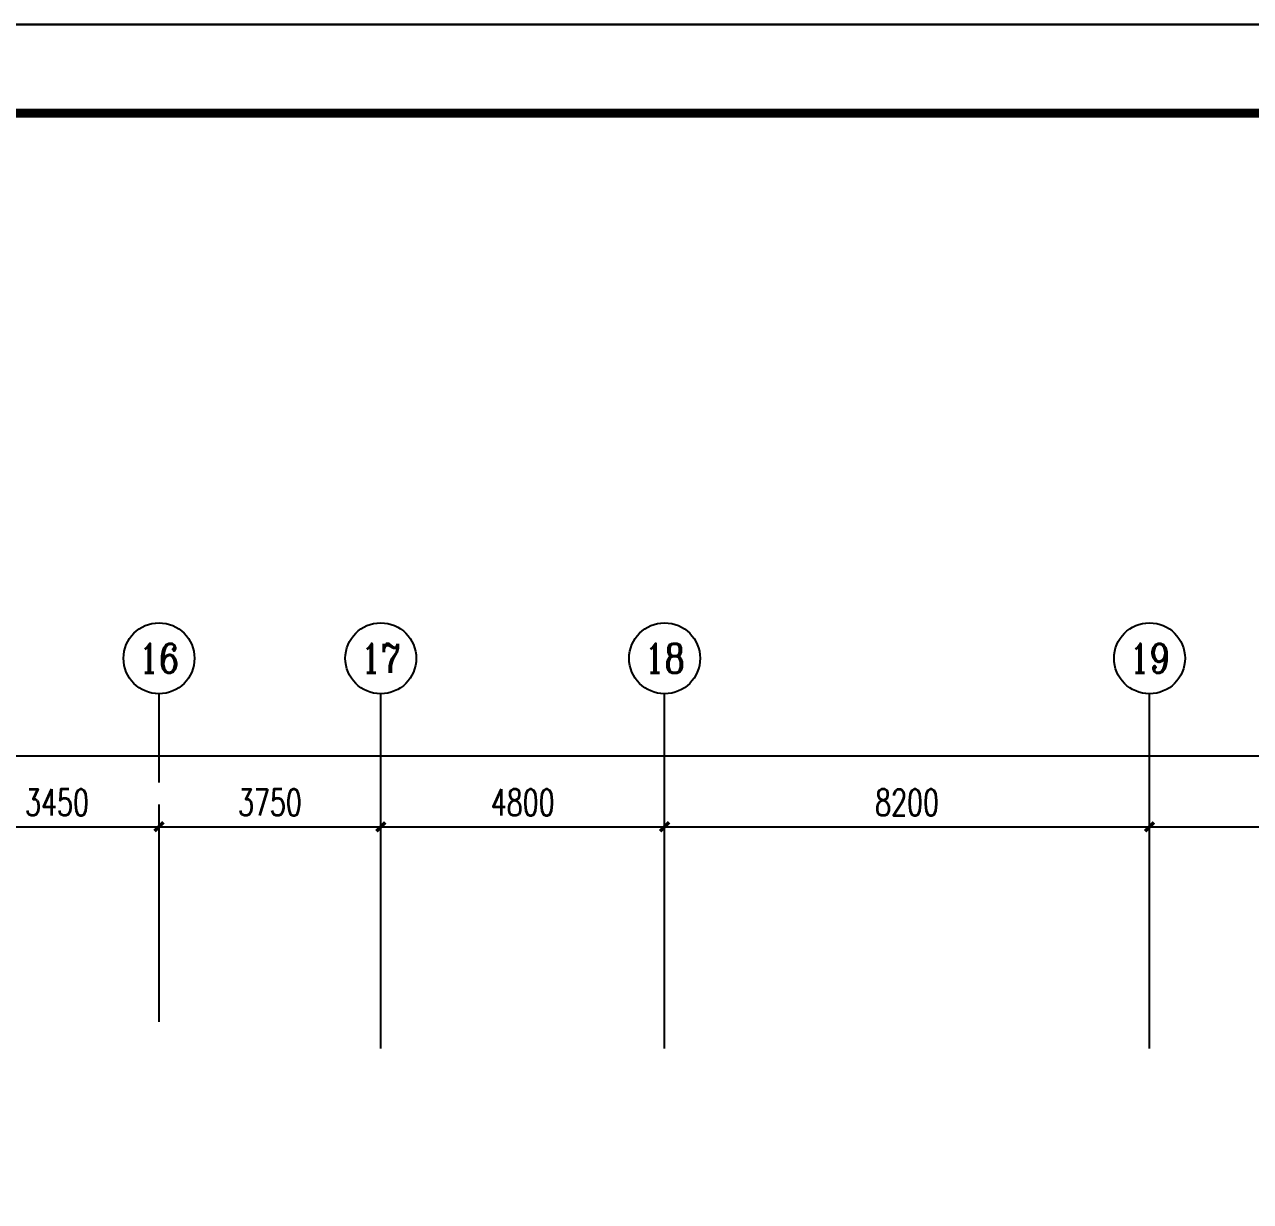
# Model space of a CAD drawing. Extents: x 1398449 to 2142961, y 256969 to 1032940.
# Drawn here: x 1615867 to 1636598, y 326160 to 346069 of the extents above; entities that cross this region are included whole.
import ezdxf
from ezdxf.enums import TextEntityAlignment as Align

# ---------------------------------------------------------------- set-up
doc = ezdxf.new("R2010")
doc.units = 0
doc.header["$LTSCALE"] = 1500
doc.header["$PDSIZE"] = 50
for name, color, linetype in [('1-建筑底图', 8, 'Continuous'), ('AXIS_TEXT', 7, 'Continuous'), ('BTTK', 7, 'Continuous'), ('PUB_TITLE', 4, 'Continuous'), ('党校-主楼（一期）参照$0$PUB_TITLE', 7, 'Continuous')]:
    doc.layers.add(name, color=color, linetype=linetype)
doc.layers.add('yichutu', color=7, linetype='Continuous', true_color=0xffffff, plot=False)
doc.styles.add('_TCH_AXIS', font='COMPLEX', dxfattribs={"bigfont": 'GBCBIG'})
doc.styles.add('_TCH_DIM_T3', font='SIMPLEX', dxfattribs={"width": 0.705882, "bigfont": 'GBCBIG'})
doc.styles.add('COMPLEX', font='COMPLEX')
doc.styles.add('HZ(TK)', font='geniso.shx', dxfattribs={"width": 0.9, "bigfont": 'hztxt.shx'})
doc.styles.get("Standard").update_dxf_attribs({"font": 'gbeitc.shx', "bigfont": 'gbcbig.shx'})
doc.linetypes.add('JIEDI', pattern='A,1.25,-0.25,0.25,-0.25,0.625,["/",Standard,S=0.6,R=0,X=0,Y=-0.3],0.625,-0.25,0.25,-0.25', length=4)
doc.dimstyles.new('_TCH_ARCH&&150', dxfattribs={"dimtxt": 446.25, "dimasz": 150, "dimexe": 375, "dimexo": 450, "dimgap": 189.375, "dimtad": 1, "dimdec": 0, "dimzin": 0, "dimdsep": 46, "dimtxsty": '_TCH_DIM_T3', "dimblk": 'ARCHTICK', "dimcen": 0.09, "dimclrt": 7, "dimazin": 2, "dimtfac": 1, "dimtdec": 0, "dimtix": 1, "dimtmove": 2, "dimatfit": 3, "dimfxl": 1, "dimtolj": 1, "dimtzin": 0, "dimarcsym": 0})

# ---------------------------------------------------------------- blocks, each defined once
blk = doc.blocks.new('_AXISO')
blk.add_circle((0, 0), 0.5)
at = {"layer": 'AXIS_TEXT', "style": 'COMPLEX', "width": 1.041667}
blk.add_attdef('A', text='', height=0.56, dxfattribs=at).set_placement((-0.25, -0.28), (0.25, -0.28), align=Align.FIT)
blk = doc.blocks.new('_ArchTick')
at = {"color": 0, "linetype": 'ByBlock', "const_width": 0.4}
blk.add_lwpolyline([(-0.5, -0.5), (0.5, 0.5)], dxfattribs=at)
blk = doc.blocks.new('*D530')
at = {"layer": '1-建筑底图', "color": 0, "lineweight": -2, "transparency": 16777216}
for p, q in [((95600, 41881), (95600, 45556)), ((99050, 41881), (99050, 45556)), ((95600, 45181), (99050, 45181))]:
    blk.add_line(p, q, dxfattribs=at)
at = {"layer": 'Defpoints', "color": 0}
for p in [(99050, 45181), (95600, 41431), (99050, 41431)]:
    blk.add_point(p, dxfattribs=at)
at = {"layer": '1-建筑底图', "color": 0, "lineweight": -2, "transparency": 16777216, "xscale": 150, "yscale": 150, "zscale": 150, "rotation": 180}
blk.add_blockref('_ArchTick', (95600, 45181), dxfattribs=at)
at = {"layer": '1-建筑底图', "color": 0, "lineweight": -2, "transparency": 16777216, "xscale": 150, "yscale": 150, "zscale": 150}
blk.add_blockref('_ArchTick', (99050, 45181), dxfattribs=at)
at = {"layer": '1-建筑底图', "color": 7, "transparency": 16777216, "insert": (97325, 45593), "char_height": 446.2, "attachment_point": 5, "style": '_TCH_DIM_T3'}
blk.add_mtext('\\A1;3450', dxfattribs=at)
blk = doc.blocks.new('*D531')
at = {"layer": '1-建筑底图', "color": 0, "lineweight": -2, "transparency": 16777216}
for p, q in [((99050, 41881), (99050, 45556)), ((102800, 41881), (102800, 45556)), ((99050, 45181), (102800, 45181))]:
    blk.add_line(p, q, dxfattribs=at)
at = {"layer": 'Defpoints', "color": 0}
for p in [(102800, 45181), (99050, 41431), (102800, 41431)]:
    blk.add_point(p, dxfattribs=at)
at = {"layer": '1-建筑底图', "color": 0, "lineweight": -2, "transparency": 16777216, "xscale": 150, "yscale": 150, "zscale": 150, "rotation": 180}
blk.add_blockref('_ArchTick', (99050, 45181), dxfattribs=at)
at = {"layer": '1-建筑底图', "color": 0, "lineweight": -2, "transparency": 16777216, "xscale": 150, "yscale": 150, "zscale": 150}
blk.add_blockref('_ArchTick', (102800, 45181), dxfattribs=at)
at = {"layer": '1-建筑底图', "color": 7, "transparency": 16777216, "insert": (100925, 45593), "char_height": 446.2, "attachment_point": 5, "style": '_TCH_DIM_T3'}
blk.add_mtext('\\A1;3750', dxfattribs=at)
blk = doc.blocks.new('*D532')
at = {"layer": '1-建筑底图', "color": 0, "lineweight": -2, "transparency": 16777216}
for p, q in [((102800, 41881), (102800, 45556)), ((107600, 41881), (107600, 45556)), ((102800, 45181), (107600, 45181))]:
    blk.add_line(p, q, dxfattribs=at)
at = {"layer": 'Defpoints', "color": 0}
for p in [(107600, 45181), (102800, 41431), (107600, 41431)]:
    blk.add_point(p, dxfattribs=at)
at = {"layer": '1-建筑底图', "color": 0, "lineweight": -2, "transparency": 16777216, "xscale": 150, "yscale": 150, "zscale": 150, "rotation": 180}
blk.add_blockref('_ArchTick', (102800, 45181), dxfattribs=at)
at = {"layer": '1-建筑底图', "color": 0, "lineweight": -2, "transparency": 16777216, "xscale": 150, "yscale": 150, "zscale": 150}
blk.add_blockref('_ArchTick', (107600, 45181), dxfattribs=at)
at = {"layer": '1-建筑底图', "color": 7, "transparency": 16777216, "insert": (105200, 45593), "char_height": 446.2, "attachment_point": 5, "style": '_TCH_DIM_T3'}
blk.add_mtext('\\A1;4800', dxfattribs=at)
blk = doc.blocks.new('*D533')
at = {"layer": '1-建筑底图', "color": 0, "lineweight": -2, "transparency": 16777216}
for p, q in [((107600, 41881), (107600, 45556)), ((115800, 41881), (115800, 45556)), ((107600, 45181), (115800, 45181))]:
    blk.add_line(p, q, dxfattribs=at)
at = {"layer": 'Defpoints', "color": 0}
for p in [(115800, 45181), (107600, 41431), (115800, 41431)]:
    blk.add_point(p, dxfattribs=at)
at = {"layer": '1-建筑底图', "color": 0, "lineweight": -2, "transparency": 16777216, "xscale": 150, "yscale": 150, "zscale": 150, "rotation": 180}
blk.add_blockref('_ArchTick', (107600, 45181), dxfattribs=at)
at = {"layer": '1-建筑底图', "color": 0, "lineweight": -2, "transparency": 16777216, "xscale": 150, "yscale": 150, "zscale": 150}
blk.add_blockref('_ArchTick', (115800, 45181), dxfattribs=at)
at = {"layer": '1-建筑底图', "color": 7, "transparency": 16777216, "insert": (111700, 45593), "char_height": 446.2, "attachment_point": 5, "style": '_TCH_DIM_T3'}
blk.add_mtext('\\A1;8200', dxfattribs=at)
blk = doc.blocks.new('*D534')
at = {"layer": '1-建筑底图', "color": 0, "lineweight": -2, "transparency": 16777216}
for p, q in [((115800, 41881), (115800, 45556)), ((123700, 41881), (123700, 45556)), ((115800, 45181), (123700, 45181))]:
    blk.add_line(p, q, dxfattribs=at)
at = {"layer": 'Defpoints', "color": 0}
for p in [(123700, 45181), (115800, 41431), (123700, 41431)]:
    blk.add_point(p, dxfattribs=at)
at = {"layer": '1-建筑底图', "color": 0, "lineweight": -2, "transparency": 16777216, "xscale": 150, "yscale": 150, "zscale": 150, "rotation": 180}
blk.add_blockref('_ArchTick', (115800, 45181), dxfattribs=at)
at = {"layer": '1-建筑底图', "color": 0, "lineweight": -2, "transparency": 16777216, "xscale": 150, "yscale": 150, "zscale": 150}
blk.add_blockref('_ArchTick', (123700, 45181), dxfattribs=at)
at = {"layer": '1-建筑底图', "color": 7, "transparency": 16777216, "insert": (119750, 45593), "char_height": 446.2, "attachment_point": 5, "style": '_TCH_DIM_T3'}
blk.add_mtext('\\A1;7900', dxfattribs=at)
blk = doc.blocks.new('*D474')
at = {"layer": '1-建筑底图', "color": 0, "lineweight": -2, "transparency": 16777216}
for p, q in [((-100, 41881), (-100, 46756)), ((139100, 41881), (139100, 46756)), ((-100, 46381), (139100, 46381))]:
    blk.add_line(p, q, dxfattribs=at)
at = {"layer": 'Defpoints', "color": 0}
for p in [(139100, 46381), (-100, 41431), (139100, 41431)]:
    blk.add_point(p, dxfattribs=at)
at = {"layer": '1-建筑底图', "color": 0, "lineweight": -2, "transparency": 16777216, "xscale": 150, "yscale": 150, "zscale": 150, "rotation": 180}
blk.add_blockref('_ArchTick', (-100, 46381), dxfattribs=at)
at = {"layer": '1-建筑底图', "color": 0, "lineweight": -2, "transparency": 16777216, "xscale": 150, "yscale": 150, "zscale": 150}
blk.add_blockref('_ArchTick', (139100, 46381), dxfattribs=at)
at = {"layer": '1-建筑底图', "color": 7, "transparency": 16777216, "insert": (69500, 46793), "char_height": 446.2, "attachment_point": 5, "style": '_TCH_DIM_T3'}
blk.add_mtext('\\A1;139200', dxfattribs=at)
blk = doc.blocks.new('vhtemplate_2020年新竖式图框_A1_1_2', base_point=(-420.5, 0))
at = {"layer": 'PUB_TITLE', "color": 7}
blk.add_lwpolyline([(-420.5, 594), (841, 594), (841, 0), (-420.5, 0)], close=True, dxfattribs=at)
at = {"layer": 'PUB_TITLE', "const_width": 1}
blk.add_lwpolyline([(-395.5, 10), (831, 10), (831, 584), (-395.5, 584)], close=True, dxfattribs=at)
at = {"layer": 'BTTK', "color": 4, "style": 'HZ(TK)', "width": 0.9}
for tag, p in [('合作单位', (796, 511.5)), ('建设单位', (796, 209.5)), ('工程名称', (796, 176.5)), ('子项名称', (806, 160)), ('图纸名称', (796, 141))]:
    blk.add_attdef(tag, text='', height=3.5, dxfattribs=at).set_placement(p, align=Align.MIDDLE_CENTER)
for tag, p in [('注册证书号', (808.5, 309.01)), ('注册印章号', (808.5, 301.01)), ('设计号', (806, 193)), ('图别', (789.75, 34)), ('图号', (822.25, 34)), ('版本号', (789.75, 26)), ('日期', (822.25, 26))]:
    blk.add_attdef(tag, text='', height=3.5, dxfattribs=at).set_placement(p, align=Align.MIDDLE)
blk = doc.blocks.new('yct-1261-594-189225-89100-150-1004.0')
at = {"layer": 'yichutu', "color": 7, "true_color": 0xffffff}
blk.add_lwpolyline([(0, 0), (0, 89100), (189225, 89100), (189225, 0)], close=True, dxfattribs=at)
blk = doc.blocks.new('1-五层建筑底图')
at = {"layer": '1-建筑底图'}
for p, q in [((99050, 45930.7), (99050, 47430.7)), ((102800, 41430.7), (102800, 47430.7)), ((107600, 41430.7), (107600, 47430.7)), ((115800, 41430.7), (115800, 47430.7))]:
    blk.add_line(p, q, dxfattribs=at)
ref = blk.add_blockref('_AXISO', (99050, 48030.7), dxfattribs=dict(at, xscale=1200, yscale=1200, zscale=1200))
ref.add_attrib('A', '16', dxfattribs={"layer": 'AXIS_TEXT', "height": 492.67, "style": '_TCH_AXIS'}).set_placement((98709.8, 47784.3), (99390.2, 47784.3), align=Align.FIT)
ref = blk.add_blockref('_AXISO', (102800, 48030.7), dxfattribs=dict(at, xscale=1200, yscale=1200, zscale=1200))
ref.add_attrib('A', '17', dxfattribs={"layer": 'AXIS_TEXT', "height": 492.67, "style": '_TCH_AXIS'}).set_placement((102459.8, 47784.3), (103140.2, 47784.3), align=Align.FIT)
ref = blk.add_blockref('_AXISO', (107600, 48030.7), dxfattribs=dict(at, xscale=1200, yscale=1200, zscale=1200))
ref.add_attrib('A', '18', dxfattribs={"layer": 'AXIS_TEXT', "height": 492.67, "style": '_TCH_AXIS'}).set_placement((107259.8, 47784.3), (107940.2, 47784.3), align=Align.FIT)
ref = blk.add_blockref('_AXISO', (115800, 48030.7), dxfattribs=dict(at, xscale=1200, yscale=1200, zscale=1200))
ref.add_attrib('A', '19', dxfattribs={"layer": 'AXIS_TEXT', "height": 492.67, "style": '_TCH_AXIS'}).set_placement((115459.8, 47784.3), (116140.2, 47784.3), align=Align.FIT)
for p1, p2, distance, picture, middle in [((-100, 41430.7), (139100, 41430.7), 4950, '*D474', (69500, 46793.2)), ((95600, 41430.7), (99050, 41430.7), 3750, '*D530', (97325, 45593.2)), ((99050, 41430.7), (102800, 41430.7), 3750, '*D531', (100925, 45593.2)), ((102800, 41430.7), (107600, 41430.7), 3750, '*D532', (105200, 45593.2)), ((107600, 41430.7), (115800, 41430.7), 3750, '*D533', (111700, 45593.2)), ((115800, 41430.7), (123700, 41430.7), 3750, '*D534', (119750, 45593.2))]:
    dim = blk.add_aligned_dim(p1=p1, p2=p2, distance=distance, dimstyle='_TCH_ARCH&&150', dxfattribs=at)
    dim.commit()
    dim.dimension.update_dxf_attribs({"geometry": picture, "text_midpoint": middle})

msp = doc.modelspace()

# ---------------------------------------------------------------- linework, layer by layer
at = {"layer": '党校-主楼（一期）参照$0$PUB_TITLE'}
msp.add_lwpolyline([(1498789.3, 256969), (1687939.3, 256969), (1687939.3, 346069), (1498789.3, 346069)], close=True, dxfattribs=at)
at = {"layer": '党校-主楼（一期）参照$0$PUB_TITLE', "const_width": 150}
msp.add_lwpolyline([(1502539.3, 258469), (1686439.3, 258469), (1686439.3, 344569), (1502539.3, 344569)], close=True, dxfattribs=at)

# ---------------------------------------------------------------- block references
at = {"xscale": 150, "yscale": 150, "zscale": 150}
msp.add_blockref('vhtemplate_2020年新竖式图框_A1_1_2', (1498714.3, 256969), dxfattribs=at)
at = {"layer": '1-建筑底图', "linetype": 'JIEDI'}
msp.add_blockref('1-五层建筑底图', (1519091, 287317.1), dxfattribs=at)
at = {"layer": 'yichutu'}
msp.add_blockref('yct-1261-594-189225-89100-150-1004.0', (1498714.3, 256969), dxfattribs=at)

doc.saveas('drawing.dxf')
